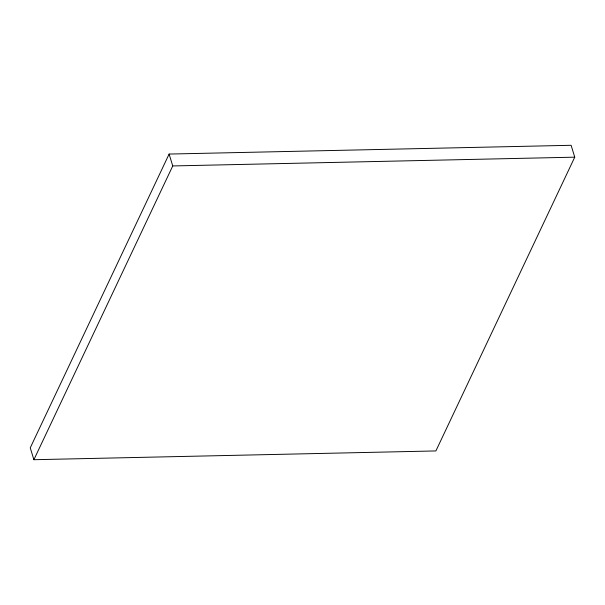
<?xml version="1.0" encoding="UTF-8"?>
<svg xmlns="http://www.w3.org/2000/svg" width="605" height="605" viewBox="0 0 605 605"><rect width="100%" height="100%" fill="white"/><g stroke="black" fill="none" stroke-linecap="round" stroke-linejoin="round"><path stroke-width="0.91" d="M169.113 154.063L30.25 447.829L33.888 459.709L435.887 450.937L574.75 157.171L571.112 145.291L169.113 154.063L172.75 165.944L33.888 459.709M172.75 165.944L574.75 157.171"/></g></svg>
